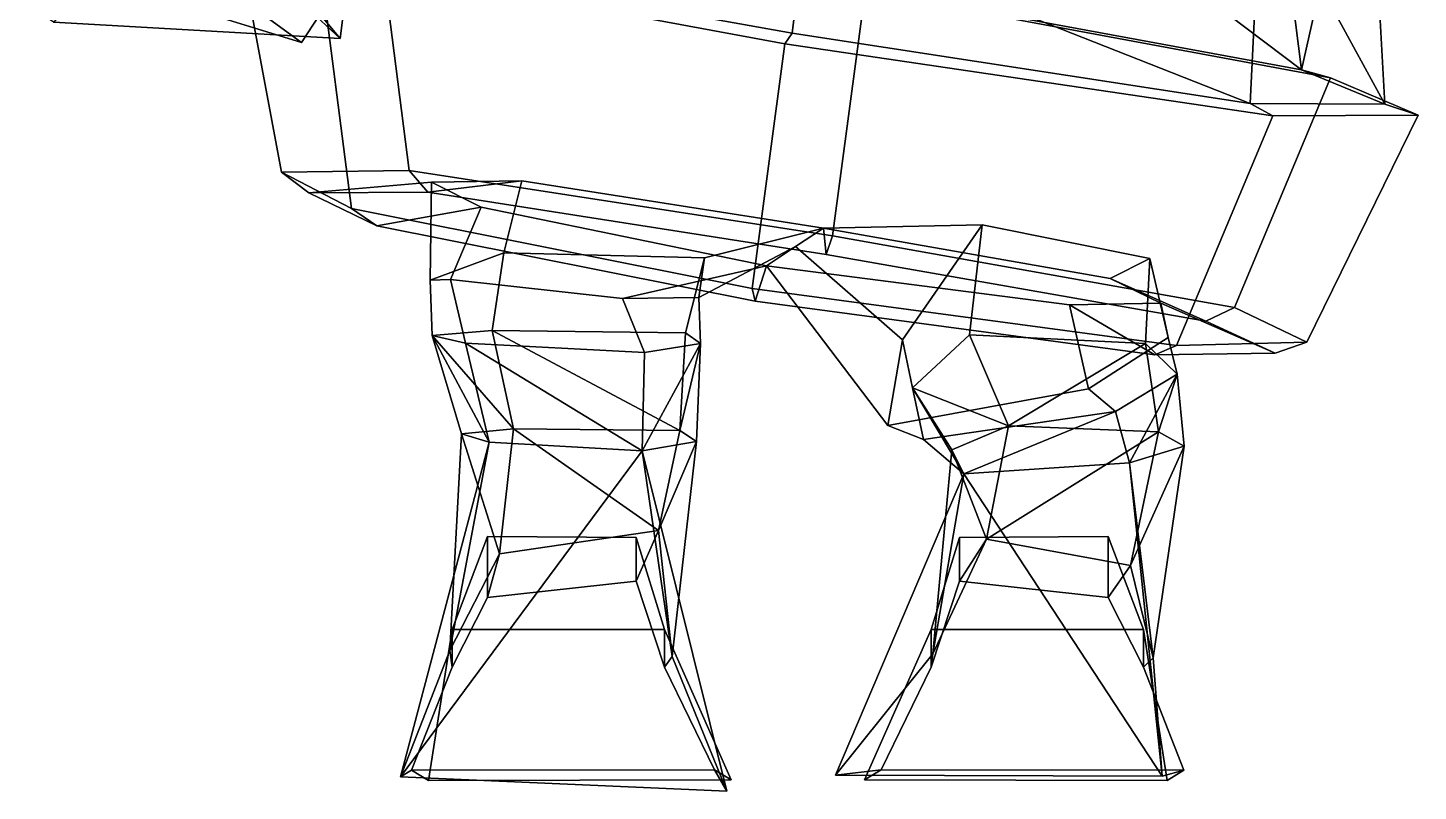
# Model space of a CAD drawing. Extents: x -173 to 281, y -155 to 349.
# Drawn here: x -172.8 to 135.8, y -155.4 to 14.2 of the extents above; entities that cross this region are included whole.
import ezdxf

# ---------------------------------------------------------------- set-up
doc = ezdxf.new("R2010")
doc.units = 0

msp = doc.modelspace()

# ---------------------------------------------------------------- linework, layer by layer
for points in [[(109.857201, 4.800369, 67.594223), (98.358543, 96.014343, 85.188126), (-4.040676, 90.900024, 116.237656)], [(109.857201, 4.800369, 67.594223), (124.340096, 69.242157, 4.247622), (98.358543, 96.014343, 85.188126)], [(109.857201, 4.800369, 67.594223), (-4.040676, 90.900024, 116.237656), (12.290174, 22.87738, 106.352875)], [(-110.745506, 18.584808, 34.501598), (-99.529594, 83.952423, 41.249756), (-95.03727, 79.047134, 73.700005), (-103.478683, 11.788422, 67.191925)], [(-103.478683, 11.788422, 67.191925), (-95.03727, 79.047134, 73.700005), (-103.789162, 70.934601, 74.004547), (-111.27092, 21.236847, 69.627983)], [(128.401047, -2.819107, -9.46495), (100.953331, 47.555191, -60.800426), (124.340096, 69.242157, 4.247622)], [(109.857201, 4.800369, 67.594223), (128.401047, -2.819107, -9.46495), (124.340096, 69.242157, 4.247622)], [(98.515488, -2.6483, -86.487923), (-0.264905, 36.390991, -94.245605), (100.953331, 47.555191, -60.800426)], [(128.401047, -2.819107, -9.46495), (98.515488, -2.6483, -86.487923), (100.953331, 47.555191, -60.800426)], [(-95.269989, 38.186905, 93.878281), (-126.971336, 38.403259, 12.759813), (-116.485626, -17.878342, 8.791236), (-88.118996, -17.540909, 90.200783)], [(-116.485626, -17.878342, 8.791236), (-126.971336, 38.403259, 12.759813), (-108.086121, 29.769913, -80.234535), (-100.935127, -25.957901, -83.912025)], [(-112.059586, 10.906525, 140.754745), (-121.491745, 17.781128, 86.908791), (-104.552719, 37.659683, 101.135086), (-104.184563, 22.979752, 141.872284)], [(5.805578, -32.011734, 116.120323), (13.03938, 22.300812, 118.596687), (-95.269989, 38.186905, 93.878281), (-88.118996, -17.540909, 90.200783)], [(-101.056061, 30.493912, -69.067528), (-0.264905, 36.390991, -94.245605), (-3.181195, 12.955322, -107.884239)], [(98.515488, -2.6483, -86.487923), (-3.181195, 12.955322, -107.884239), (-0.264905, 36.390991, -94.245605)], [(-108.086121, 29.769913, -80.234535), (-101.056061, 30.493912, -69.067528), (-3.181195, 12.955322, -107.884239), (-4.76685, 10.610077, -123.421555)], [(-100.935127, -25.957901, -83.912025), (-108.086121, 29.769913, -80.234535), (-4.76685, 10.610077, -123.421555), (-12.008842, -43.711365, -125.896492)], [(-112.059586, 10.906525, 140.754745), (-132.224686, 17.148956, 131.7948), (-156.818024, 25.619919, 86.892128), (-121.491745, 17.781128, 86.908791)], [(-112.059586, 10.906525, 140.754745), (-104.184563, 22.979752, 141.872284), (-123.683342, 27.51651, 141.64209), (-132.224686, 17.148956, 131.7948)], [(-103.478683, 11.788422, 67.191925), (-111.27092, 21.236847, 69.627983), (-158.38681, 22.712952, 76.214378), (-167.106171, 15.394531, 76.616989)], [(5.805578, -32.011734, 116.120323), (94.974083, -47.946594, 74.218781), (116.338951, 3.045685, 75.407158), (13.03938, 22.300812, 118.596687)], [(13.03938, 22.300812, 118.596687), (116.338951, 3.045685, 75.407158), (109.857201, 4.800369, 67.594223), (12.290174, 22.87738, 106.352875)], [(-110.745506, 18.584808, 34.501598), (-103.478683, 11.788422, 67.191925), (-167.106171, 15.394531, 76.616989), (-172.775986, 19.259842, 44.214397)], [(103.52282, -5.371307, -98.705658), (-4.76685, 10.610077, -123.421555), (-3.181195, 12.955322, -107.884239), (98.515488, -2.6483, -86.487923)], [(82.157951, -56.363586, -99.894028), (-12.008842, -43.711365, -125.896492), (-4.76685, 10.610077, -123.421555), (103.52282, -5.371307, -98.705658)], [(135.769791, -5.229324, -10.174583), (128.401047, -2.819107, -9.46495), (109.857201, 4.800369, 67.594223), (116.338951, 3.045685, 75.407158)], [(116.338951, 3.045685, 75.407158), (94.974083, -47.946594, 74.218781), (111.070213, -55.667816, -11.071874), (135.769791, -5.229324, -10.174583)], [(103.52282, -5.371307, -98.705658), (98.515488, -2.6483, -86.487923), (128.401047, -2.819107, -9.46495), (135.769791, -5.229324, -10.174583)], [(111.070213, -55.667816, -11.071874), (82.157951, -56.363586, -99.894028), (103.52282, -5.371307, -98.705658), (135.769791, -5.229324, -10.174583)], [(-88.118996, -17.540909, 90.200783), (-116.485626, -17.878342, 8.791236), (-110.412567, -22.486008, 8.059637), (-83.972, -22.336945, 81.192162)], [(-116.485626, -17.878342, 8.791236), (-100.935127, -25.957901, -83.912025), (-95.313713, -29.785614, -72.889977), (-110.412567, -22.486008, 8.059637)], [(5.805578, -32.011734, 116.120323), (-88.118996, -17.540909, 90.200783), (-83.972, -22.336945, 81.192162), (4.42729, -36.158417, 103.661156)], [(-83.972, -22.336945, 81.192162), (-110.412567, -22.486008, 8.059637), (-83.218681, -20.080627, 6.073386), (-63.171188, -19.803513, 64.249901)], [(-110.412567, -22.486008, 8.059637), (-95.313713, -29.785614, -72.889977), (-72.133202, -25.689316, -57.503017), (-83.218681, -20.080627, 6.073386)], [(4.42729, -36.158417, 103.661156), (-83.972, -22.336945, 81.192162), (-63.171188, -19.803513, 64.249901), (3.785032, -30.346581, 82.886772)], [(-63.171188, -19.803513, 64.249901), (-83.218681, -20.080627, 6.073386), (-83.457428, -41.910332, 7.321849), (-67.12014, -35.830894, 45.200745)], [(-83.218681, -20.080627, 6.073386), (-72.133202, -25.689316, -57.503017), (-78.976463, -41.733215, -36.257088), (-83.457428, -41.910332, 7.321849)], [(3.785032, -30.346581, 82.886772), (-63.171188, -19.803513, 64.249901), (-67.12014, -35.830894, 45.200745), (-22.586515, -36.903641, 60.608616)], [(-100.935127, -25.957901, -83.912025), (-12.008842, -43.711365, -125.896492), (-11.337684, -46.51207, -110.513023), (-95.313713, -29.785614, -72.889977)], [(-95.313713, -29.785614, -72.889977), (-11.337684, -46.51207, -110.513023), (-8.872964, -38.659721, -89.077728), (-72.133202, -25.689316, -57.503017)], [(-72.133202, -25.689316, -57.503017), (-8.872964, -38.659721, -89.077728), (-40.827019, -45.984138, -64.711128), (-78.976463, -41.733215, -36.257088)], [(-2.419645, -34.421509, -1.406515), (3.785032, -30.346581, 82.886772), (-22.586515, -36.903641, 60.608616), (-23.901108, -45.744942, -2.07526)], [(21.326242, -55.107765, 1.980106), (38.980991, -29.612175, 58.328556), (3.785032, -30.346581, 82.886772), (-2.419645, -34.421509, -1.406515)], [(3.785032, -30.346581, 82.886772), (38.980991, -29.612175, 58.328556), (76.227226, -37.083199, 28.824236), (67.387428, -41.48497, 52.853573)], [(4.42729, -36.158417, 103.661156), (3.785032, -30.346581, 82.886772), (67.387428, -41.48497, 52.853573), (88.653778, -51.004364, 66.12384)], [(36.233257, -53.985748, 28.001806), (38.980991, -29.612175, 58.328556), (21.326242, -55.107765, 1.980106), (23.548029, -65.77652, 4.907216)], [(36.233257, -53.985748, 28.001806), (75.224525, -55.939552, 9.365413), (76.227226, -37.083199, 28.824236), (38.980991, -29.612175, 58.328556)], [(5.805578, -32.011734, 116.120323), (4.42729, -36.158417, 103.661156), (88.653778, -51.004364, 66.12384), (94.974083, -47.946594, 74.218781)], [(-69.717339, -53.085274, 21.193872), (-67.12014, -35.830894, 45.200745), (-83.457428, -41.910332, 7.321849), (-83.017662, -54.129593, 6.186489)], [(-26.796213, -53.585152, 23.105358), (-22.586515, -36.903641, 60.608616), (-67.12014, -35.830894, 45.200745), (-69.717339, -53.085274, 21.193872)], [(-8.872964, -38.659721, -89.077728), (-2.419645, -34.421509, -1.406515), (-23.901108, -45.744942, -2.07526), (-40.827019, -45.984138, -64.711128)], [(-26.796213, -53.585152, 23.105358), (-23.486216, -55.941498, -4.607949), (-23.901108, -45.744942, -2.07526), (-22.586515, -36.903641, 60.608616)], [(21.326242, -55.107765, 1.980106), (-2.419645, -34.421509, -1.406515), (-8.872964, -38.659721, -89.077728), (18.073896, -74.13591, -61.681908)], [(77.312065, -58.453033, -87.958298), (58.425411, -47.370773, -68.899345), (-8.872964, -38.659721, -89.077728), (-11.337684, -46.51207, -110.513023)], [(58.425411, -47.370773, -68.899345), (62.637615, -66.023628, -49.182568), (18.073896, -74.13591, -61.681908), (-8.872964, -38.659721, -89.077728)], [(67.387428, -41.48497, 52.853573), (76.227226, -37.083199, 28.824236), (80.253647, -54.645866, -10.268516), (78.669083, -46.964813, -8.057627)], [(75.224525, -55.939552, 9.365413), (82.299553, -62.723465, -9.102282), (80.253647, -54.645866, -10.268516), (76.227226, -37.083199, 28.824236)], [(-83.017662, -54.129593, 6.186489), (-83.457428, -41.910332, 7.321849), (-78.976463, -41.733215, -36.257088), (-75.648499, -55.900223, -13.737258)], [(-75.648499, -55.900223, -13.737258), (-78.976463, -41.733215, -36.257088), (-40.827019, -45.984138, -64.711128), (-35.921074, -57.91584, -30.63484)], [(88.653778, -51.004364, 66.12384), (67.387428, -41.48497, 52.853573), (78.669083, -46.964813, -8.057627), (104.059166, -58.102646, -10.661375)], [(-23.486216, -55.941498, -4.607949), (-35.921074, -57.91584, -30.63484), (-40.827019, -45.984138, -64.711128), (-23.901108, -45.744942, -2.07526)], [(82.157951, -56.363586, -99.894028), (77.312065, -58.453033, -87.958298), (-11.337684, -46.51207, -110.513023), (-12.008842, -43.711365, -125.896492)], [(78.669083, -46.964813, -8.057627), (80.253647, -54.645866, -10.268516), (62.637615, -66.023628, -49.182568), (58.425411, -47.370773, -68.899345)], [(104.059166, -58.102646, -10.661375), (78.669083, -46.964813, -8.057627), (58.425411, -47.370773, -68.899345), (77.312065, -58.453033, -87.958298)], [(94.974083, -47.946594, 74.218781), (88.653778, -51.004364, 66.12384), (104.059166, -58.102646, -10.661375), (111.070213, -55.667816, -11.071874)], [(-64.97522, -74.901558, 33.824612), (-69.717339, -53.085274, 21.193872), (-83.017662, -54.129593, 6.186489)], [(-64.97522, -74.901558, 33.824612), (-83.017662, -54.129593, 6.186489), (-76.548225, -76.037598, 19.959044)], [(-76.548225, -76.037598, 19.959044), (-83.017662, -54.129593, 6.186489), (-70.414635, -77.848183, 1.811317)], [(-70.414635, -77.848183, 1.811317), (-83.017662, -54.129593, 6.186489), (-75.648499, -55.900223, -13.737258)], [(-28.087093, -75.25499, 36.019245), (-26.796213, -53.585152, 23.105358), (-69.717339, -53.085274, 21.193872)], [(-28.087093, -75.25499, 36.019245), (-69.717339, -53.085274, 21.193872), (-64.97522, -74.901558, 33.824612)], [(-28.087093, -75.25499, 36.019245), (-23.486216, -55.941498, -4.607949), (-26.796213, -53.585152, 23.105358)], [(23.548029, -65.77652, 4.907216), (21.326242, -55.107765, 1.980106), (18.073896, -74.13591, -61.681908), (25.995464, -77.260651, -22.921478)], [(44.872658, -74.197128, 45.944519), (36.233257, -53.985748, 28.001806), (23.548029, -65.77652, 4.907216)], [(44.872658, -74.197128, 45.944519), (75.224525, -55.939552, 9.365413), (36.233257, -53.985748, 28.001806)], [(82.299553, -62.723465, -9.102282), (68.569962, -71.068245, -23.734726), (62.637615, -66.023628, -49.182568), (80.253647, -54.645866, -10.268516)], [(-70.414635, -77.848183, 1.811317), (-75.648499, -55.900223, -13.737258), (-36.455425, -79.788261, -13.231979)], [(-36.455425, -79.788261, -13.231979), (-75.648499, -55.900223, -13.737258), (-35.921074, -57.91584, -30.63484)], [(-36.455425, -79.788261, -13.231979), (-35.921074, -57.91584, -30.63484), (-23.486216, -55.941498, -4.607949)], [(-24.392738, -77.725998, 10.500271), (-36.455425, -79.788261, -13.231979), (-23.486216, -55.941498, -4.607949)], [(-28.087093, -75.25499, 36.019245), (-24.392738, -77.725998, 10.500271), (-23.486216, -55.941498, -4.607949)], [(44.872658, -74.197128, 45.944519), (78.160469, -75.541344, 29.391636), (75.224525, -55.939552, 9.365413)], [(78.160469, -75.541344, 29.391636), (82.299553, -62.723465, -9.102282), (75.224525, -55.939552, 9.365413)], [(111.070213, -55.667816, -11.071874), (104.059166, -58.102646, -10.661375), (77.312065, -58.453033, -87.958298), (82.157951, -56.363586, -99.894028)], [(71.68779, -82.481621, -1.552571), (68.569962, -71.068245, -23.734726), (82.299553, -62.723465, -9.102282)], [(83.87146, -78.766518, 12.346333), (71.68779, -82.481621, -1.552571), (82.299553, -62.723465, -9.102282)], [(78.160469, -75.541344, 29.391636), (83.87146, -78.766518, 12.346333), (82.299553, -62.723465, -9.102282)], [(68.569962, -71.068245, -23.734726), (25.995464, -77.260651, -22.921478), (18.073896, -74.13591, -61.681908), (62.637615, -66.023628, -49.182568)], [(44.872658, -74.197128, 45.944519), (23.548029, -65.77652, 4.907216), (32.294914, -79.538498, 24.451498)], [(34.914688, -84.874474, -1.66195), (23.548029, -65.77652, 4.907216), (25.995464, -77.260651, -22.921478)], [(32.294914, -79.538498, 24.451498), (23.548029, -65.77652, 4.907216), (34.914688, -84.874474, -1.66195)], [(34.914688, -84.874474, -1.66195), (25.995464, -77.260651, -22.921478), (68.569962, -71.068245, -23.734726)], [(71.68779, -82.481621, -1.552571), (34.914688, -84.874474, -1.66195), (68.569962, -71.068245, -23.734726)], [(-79.094757, -124.122322, -1.696033), (-68.134232, -102.665306, 14.717371), (-76.548225, -76.037598, 19.959044)], [(-79.094757, -124.122322, -1.696033), (-76.548225, -76.037598, 19.959044), (-70.414635, -77.848183, 1.811317)], [(-68.134232, -102.665306, 14.717371), (-64.97522, -74.901558, 33.824612), (-76.548225, -76.037598, 19.959044)], [(-68.134232, -102.665306, 14.717371), (-32.798847, -97.498062, 19.651512), (-64.97522, -74.901558, 33.824612)], [(-32.798847, -97.498062, 19.651512), (-28.087093, -75.25499, 36.019245), (-64.97522, -74.901558, 33.824612)], [(-32.798847, -97.498062, 19.651512), (-24.392738, -77.725998, 10.500271), (-28.087093, -75.25499, 36.019245)], [(39.947105, -99.384216, 26.46357), (44.872658, -74.197128, 45.944519), (32.294914, -79.538498, 24.451498)], [(39.947105, -99.384216, 26.46357), (78.160469, -75.541344, 29.391636), (44.872658, -74.197128, 45.944519)], [(71.921585, -105.274208, 10.244117), (78.160469, -75.541344, 29.391636), (39.947105, -99.384216, 26.46357)], [(71.921585, -105.274208, 10.244117), (83.87146, -78.766518, 12.346333), (78.160469, -75.541344, 29.391636)], [(-90.038239, -152.200333, -27.973167), (-79.094757, -124.122322, -1.696033), (-70.414635, -77.848183, 1.811317)], [(-90.038239, -152.200333, -27.973167), (-70.414635, -77.848183, 1.811317), (-36.455425, -79.788261, -13.231979)], [(-17.618559, -155.375885, -40.2728), (-90.038239, -152.200333, -27.973167), (-36.455425, -79.788261, -13.231979)], [(-29.804893, -125.459641, -8.766395), (-36.455425, -79.788261, -13.231979), (-24.392738, -77.725998, 10.500271)], [(-17.618559, -155.375885, -40.2728), (-36.455425, -79.788261, -13.231979), (-29.804893, -125.459641, -8.766395)], [(-29.804893, -125.459641, -8.766395), (-24.392738, -77.725998, 10.500271), (-32.798847, -97.498062, 19.651512)], [(28.04319, -124.90033, -1.224599), (39.947105, -99.384216, 26.46357), (32.294914, -79.538498, 24.451498)], [(28.04319, -124.90033, -1.224599), (32.294914, -79.538498, 24.451498), (34.914688, -84.874474, -1.66195)], [(76.978378, -125.745529, -10.145451), (71.68779, -82.481621, -1.552571), (83.87146, -78.766518, 12.346333)], [(76.978378, -125.745529, -10.145451), (83.87146, -78.766518, 12.346333), (71.921585, -105.274208, 10.244117)], [(78.942627, -152.009445, -40.257252), (34.914688, -84.874474, -1.66195), (71.68779, -82.481621, -1.552571)], [(78.942627, -152.009445, -40.257252), (71.68779, -82.481621, -1.552571), (76.978378, -125.745529, -10.145451)], [(6.449528, -151.817612, -29.030254), (28.04319, -124.90033, -1.224599), (34.914688, -84.874474, -1.66195)], [(6.449528, -151.817612, -29.030254), (34.914688, -84.874474, -1.66195), (78.942627, -152.009445, -40.257252)], [(-32.798847, -97.498062, 19.651512), (-68.134232, -102.665306, 14.717371), (-70.777412, -112.334389, 35.947453), (-37.787899, -108.736397, 35.947453)], [(-29.804893, -125.459641, -8.766395), (-32.798847, -97.498062, 19.651512), (-37.787899, -108.736397, 35.947453), (-31.473774, -127.827705, 43.725594)], [(-31.473774, -119.444199, 102.617195), (-37.787899, -98.997986, 87.801697), (-70.777412, -98.812683, 87.801697), (-78.613716, -119.444199, 102.617195)], [(-78.613716, -119.444199, 102.617195), (-70.777412, -98.812683, 87.801697), (-70.777412, -112.334389, 35.947453), (-78.613716, -127.827705, 43.725594)], [(-37.787899, -98.997986, 87.801697), (-37.787899, -108.736397, 35.947453), (-70.777412, -112.334389, 35.947453), (-70.777412, -98.812683, 87.801697)], [(-31.473774, -119.444199, 102.617195), (-31.473774, -127.827705, 43.725594), (-37.787899, -108.736397, 35.947453), (-37.787899, -98.997986, 87.801697)], [(27.673773, -119.444199, 102.617195), (74.813721, -119.444199, 102.617195), (66.977409, -98.812683, 87.801697), (33.987896, -98.997986, 87.801697)], [(27.673773, -119.444199, 102.617195), (33.987896, -98.997986, 87.801697), (33.987896, -108.736397, 35.947453), (27.673773, -127.827705, 43.725594)], [(28.04319, -124.90033, -1.224599), (27.673773, -127.827705, 43.725594), (33.987896, -108.736397, 35.947453), (39.947105, -99.384216, 26.46357)], [(33.987896, -98.997986, 87.801697), (66.977409, -98.812683, 87.801697), (66.977409, -112.334389, 35.947453), (33.987896, -108.736397, 35.947453)], [(39.947105, -99.384216, 26.46357), (33.987896, -108.736397, 35.947453), (66.977409, -112.334389, 35.947453), (71.921585, -105.274208, 10.244117)], [(74.813721, -119.444199, 102.617195), (74.813721, -127.827705, 43.725594), (66.977409, -112.334389, 35.947453), (66.977409, -98.812683, 87.801697)], [(-79.094757, -124.122322, -1.696033), (-78.613716, -127.827705, 43.725594), (-70.777412, -112.334389, 35.947453), (-68.134232, -102.665306, 14.717371)], [(76.978378, -125.745529, -10.145451), (71.921585, -105.274208, 10.244117), (66.977409, -112.334389, 35.947453), (74.813721, -127.827705, 43.725594)], [(-83.890282, -153.029465, 102.617195), (-78.613716, -119.444199, 102.617195), (-78.613716, -127.827705, 43.725594), (-87.594154, -150.72316, 36.317848)], [(-16.70689, -152.844147, 102.617195), (-31.473774, -119.444199, 102.617195), (-78.613716, -119.444199, 102.617195), (-83.890282, -153.029465, 102.617195)], [(-16.70689, -152.844147, 102.617195), (-20.410763, -150.617264, 32.613968), (-31.473774, -127.827705, 43.725594), (-31.473774, -119.444199, 102.617195)], [(12.906889, -152.844147, 102.617195), (80.090286, -153.029465, 102.617195), (74.813721, -119.444199, 102.617195), (27.673773, -119.444199, 102.617195)], [(12.906889, -152.844147, 102.617195), (27.673773, -119.444199, 102.617195), (27.673773, -127.827705, 43.725594), (16.610764, -150.617264, 32.613968)], [(80.090286, -153.029465, 102.617195), (83.794151, -150.72316, 36.317848), (74.813721, -127.827705, 43.725594), (74.813721, -119.444199, 102.617195)], [(-90.038239, -152.200333, -27.973167), (-87.594154, -150.72316, 36.317848), (-78.613716, -127.827705, 43.725594), (-79.094757, -124.122322, -1.696033)], [(-17.618559, -155.375885, -40.2728), (-29.804893, -125.459641, -8.766395), (-31.473774, -127.827705, 43.725594), (-20.410763, -150.617264, 32.613968)], [(6.449528, -151.817612, -29.030254), (16.610764, -150.617264, 32.613968), (27.673773, -127.827705, 43.725594), (28.04319, -124.90033, -1.224599)], [(78.942627, -152.009445, -40.257252), (76.978378, -125.745529, -10.145451), (74.813721, -127.827705, 43.725594), (83.794151, -150.72316, 36.317848)], [(-90.038239, -152.200333, -27.973167), (-17.618559, -155.375885, -40.2728), (-20.410763, -150.617264, 32.613968), (-87.594154, -150.72316, 36.317848)], [(-83.890282, -153.029465, 102.617195), (-87.594154, -150.72316, 36.317848), (-20.410763, -150.617264, 32.613968), (-16.70689, -152.844147, 102.617195)], [(78.942627, -152.009445, -40.257252), (83.794151, -150.72316, 36.317848), (16.610764, -150.617264, 32.613968), (6.449528, -151.817612, -29.030254)], [(80.090286, -153.029465, 102.617195), (12.906889, -152.844147, 102.617195), (16.610764, -150.617264, 32.613968), (83.794151, -150.72316, 36.317848)]]:
    msp.add_3dface(points)

doc.saveas('drawing.dxf')
